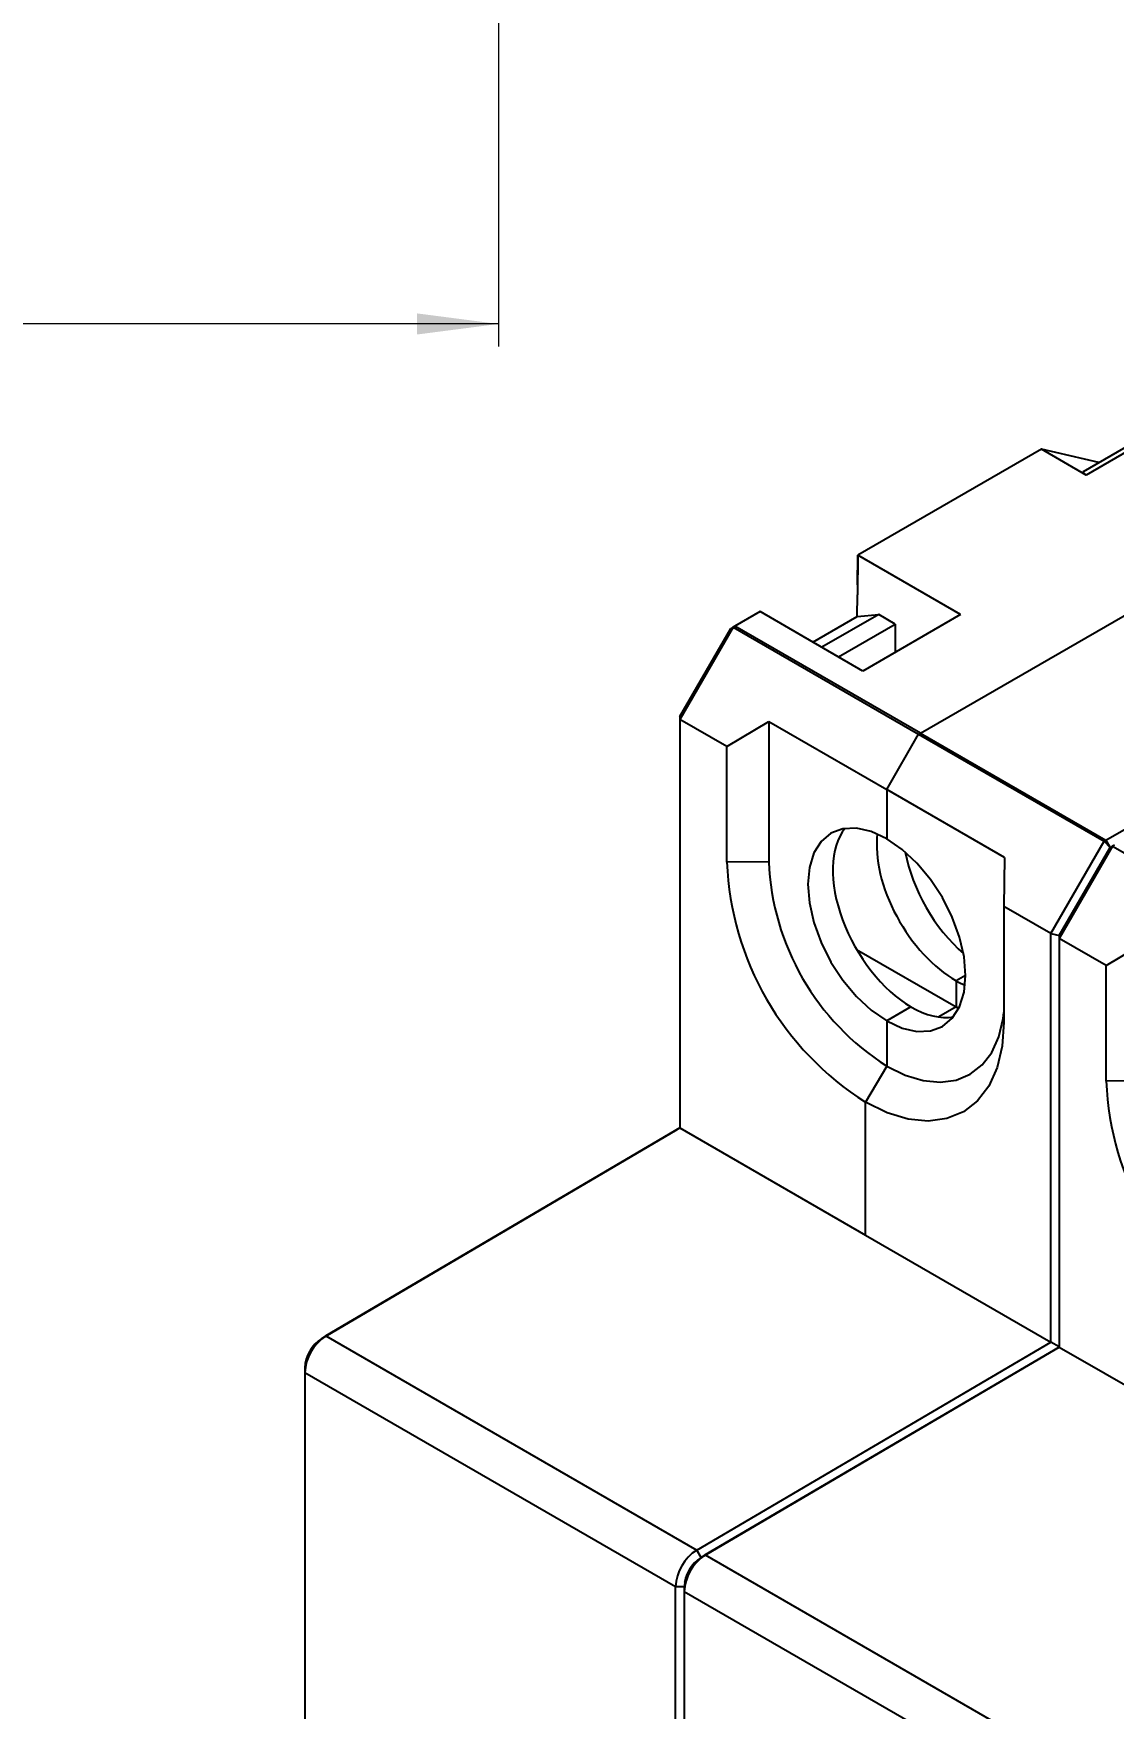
# Model space of a CAD drawing. Header units: millimetres. Extents: x 0 to 210, y 0 to 297.
# Drawn here: x 105 to 140.8, y 83.3 to 138.8 of the extents above; entities that cross this region are included whole.
import ezdxf

# ---------------------------------------------------------------- set-up
doc = ezdxf.new("R2010")
doc.units = ezdxf.units.MM
doc.styles.add('SLDTEXTSTYLE1', font='TXT', dxfattribs={"width": 0.605})
doc.dimstyles.new('SLDDIMSTYLE0', dxfattribs={"dimtxt": 3.595646, "dimasz": 2.7, "dimexe": 0, "dimexo": 0.0625, "dimgap": 0.898912, "dimtad": 0, "dimrnd": 1e-09, "dimzin": 12, "dimdsep": 46, "dimtxsty": 'SLDTEXTSTYLE1', "dimsah": 1, "dimcen": 0.09, "dimadec": 0, "dimazin": 3, "dimtfac": 1, "dimtdec": 3, "dimtofl": 0, "dimtmove": 0, "dimatfit": 3, "dimfxl": 1, "dimfrac": 2, "dimtolj": 1, "dimtzin": 12, "dimarcsym": 0})

# ---------------------------------------------------------------- blocks, each defined once
blk = doc.blocks.new('_D_2')
at = {"color": 7, "linetype": 'Continuous', "lineweight": 18}
for p, q in [((42.663, 199.292), (42.663, 128.432)), ((120.426, 165.239), (120.426, 128.432)), ((76.482, 134.45), (75.469, 134.45)), ((75.469, 134.45), (75.469, 128.852)), ((86.607, 134.45), (87.62, 134.45)), ((87.62, 134.45), (87.62, 128.852)), ((42.663, 129.182), (72.655, 129.182)), ((120.426, 129.182), (90.434, 129.182)), ((75.469, 128.852), (76.482, 128.852)), ((87.62, 128.852), (86.607, 128.852))]:
    blk.add_line(p, q, dxfattribs=at)
for points in [[(42.663, 129.182), (45.363, 128.832), (45.363, 129.532)], [(120.426, 129.182), (117.726, 129.532), (117.726, 128.832)]]:
    blk.add_solid(points, dxfattribs=at)
at = {"color": 7, "linetype": 'Continuous', "lineweight": 18, "char_height": 3.7042, "attachment_point": 1, "style": 'SLDTEXTSTYLE1'}
for s, insert in [('2,379', (76.482, 133.627)), ('60,42', (76.482, 128.013))]:
    blk.add_mtext(s, dxfattribs=dict(at, insert=insert))

msp = doc.modelspace()

# ---------------------------------------------------------------- linework, layer by layer
at = {"color": 7, "linetype": 'Continuous', "lineweight": 25}
for p, q in [((157.273, 134.356), (139.82, 124.281)), ((157.523, 134.331), (139.922, 124.17)), ((138.437, 125.028), (132.344, 121.51)), ((139.922, 124.17), (138.437, 125.028)), ((140.348, 124.586), (138.437, 125.028)), ((134.424, 115.608), (148.861, 123.942)), ((134.425, 115.609), (148.861, 123.942)), ((132.344, 121.51), (132.334, 120.198)), ((132.335, 120.525), (132.342, 121.509)), ((132.342, 121.509), (132.344, 121.51)), ((135.757, 119.54), (132.344, 121.51)), ((132.328, 119.478), (132.334, 120.198)), ((132.335, 120.525), (132.334, 120.198)), ((129.104, 119.64), (128.272, 119.159)), ((132.517, 117.669), (129.104, 119.64)), ((130.856, 118.628), (132.328, 119.478)), ((133.039, 119.544), (131.155, 118.456)), ((132.328, 119.478), (133.039, 119.544)), ((135.757, 119.54), (132.517, 117.669)), ((133.587, 119.227), (133.039, 119.544)), ((128.213, 119.126), (126.446, 116.064)), ((126.446, 116.159), (128.131, 119.078)), ((128.131, 119.078), (128.213, 119.126)), ((128.272, 119.159), (128.213, 119.126)), ((128.213, 119.126), (134.365, 115.574)), ((134.424, 115.608), (128.272, 119.159)), ((131.703, 118.139), (133.587, 119.227)), ((133.587, 119.227), (133.587, 118.288)), ((140.575, 112.058), (150.74, 117.926)), ((126.446, 116.159), (126.446, 116.064)), ((128.001, 115.166), (126.446, 116.064)), ((126.446, 116.064), (126.446, 102.509)), ((128.001, 115.166), (129.391, 115.996)), ((129.391, 115.996), (133.305, 113.737)), ((129.391, 115.996), (129.391, 111.342)), ((134.365, 115.574), (134.425, 115.609)), ((134.365, 115.574), (134.424, 115.608)), ((134.425, 115.609), (140.575, 112.058)), ((128.001, 111.328), (128.001, 115.166)), ((133.305, 113.737), (134.365, 115.574)), ((134.365, 115.574), (140.516, 112.024)), ((133.305, 113.737), (133.305, 112.104)), ((137.218, 111.478), (133.305, 113.737)), ((138.748, 108.962), (140.516, 112.024)), ((140.8, 111.86), (139.032, 108.798)), ((139.032, 108.893), (140.717, 111.812)), ((140.516, 112.024), (140.575, 112.058)), ((140.516, 112.024), (140.717, 111.811)), ((140.717, 111.812), (140.8, 111.86)), ((140.859, 111.893), (140.8, 111.86)), ((140.8, 111.86), (146.952, 108.308)), ((129.391, 111.342), (128.001, 111.328)), ((137.218, 111.478), (137.194, 109.859)), ((138.748, 108.962), (137.194, 109.859)), ((137.194, 109.859), (137.194, 106.021)), ((138.748, 108.962), (139.033, 108.894)), ((138.748, 95.407), (138.748, 108.962)), ((132.305, 108.435), (135.612, 106.525)), ((139.032, 108.893), (139.032, 108.798)), ((140.588, 107.9), (139.032, 108.798)), ((139.032, 108.798), (139.032, 95.243)), ((140.588, 107.9), (141.978, 108.73)), ((140.588, 104.062), (140.588, 107.9)), ((135.921, 107.572), (135.612, 107.394)), ((135.612, 107.394), (135.612, 106.525)), ((134.108, 106.526), (133.305, 106.062)), ((135.612, 106.525), (135.035, 106.192)), ((135.612, 106.525), (135.696, 106.477)), ((133.305, 106.062), (133.305, 104.564)), ((133.305, 104.564), (132.598, 103.367)), ((141.978, 104.076), (140.588, 104.062)), ((132.598, 98.958), (132.598, 103.367)), ((114.561, 95.53), (126.304, 102.428)), ((126.446, 102.509), (114.702, 95.611)), ((126.446, 102.509), (126.304, 102.428)), ((126.304, 102.428), (126.446, 102.509)), ((126.446, 102.509), (132.598, 98.958)), ((132.598, 98.958), (138.748, 95.407)), ((114.561, 95.53), (114.702, 95.611)), ((114.702, 95.611), (127.004, 88.509)), ((127.004, 88.509), (138.748, 95.407)), ((127.148, 88.264), (138.891, 95.162)), ((139.032, 95.243), (127.288, 88.345)), ((139.032, 95.245), (138.748, 95.407)), ((138.891, 95.162), (139.032, 95.243)), ((139.032, 95.243), (138.891, 95.162)), ((139.032, 95.243), (145.184, 91.692)), ((114.001, 94.553), (114.001, 94.39)), ((126.303, 87.288), (114.001, 94.39)), ((114.001, 94.39), (114.001, 81.117)), ((127.148, 88.264), (127.288, 88.345)), ((127.288, 88.345), (139.59, 81.243)), ((126.303, 74.015), (126.303, 87.288)), ((126.587, 87.287), (126.587, 87.124)), ((138.89, 80.022), (126.587, 87.124)), ((126.587, 87.124), (126.587, 73.851))]:
    msp.add_line(p, q, dxfattribs=at)
at = {"color": 8, "linetype": 'Continuous', "lineweight": 25}
for p, q in [((140.575, 112.058), (140.717, 111.812)), ((127.147, 88.263), (127.004, 88.509)), ((126.587, 87.289), (126.303, 87.288))]:
    msp.add_line(p, q, dxfattribs=at)
at = {"color": 7, "linetype": 'Continuous', "lineweight": 25, "flags": 128}
for points in [[(133.305, 112.104), (132.794, 112.341), (132.303, 112.452), (131.851, 112.434), (131.455, 112.287), (131.129, 112.017), (130.888, 111.634), (130.739, 111.154), (130.688, 110.593), (130.739, 109.975), (130.888, 109.322), (131.129, 108.66), (131.455, 108.015), (131.851, 107.41), (132.303, 106.87), (132.794, 106.414), (133.305, 106.062)], [(133.305, 106.062), (133.815, 105.825), (134.306, 105.714), (134.758, 105.732), (135.155, 105.879), (135.48, 106.149), (135.722, 106.531), (135.871, 107.012), (135.921, 107.573), (135.871, 108.191), (135.722, 108.844), (135.48, 109.506), (135.155, 110.151), (134.758, 110.756), (134.306, 111.296), (133.815, 111.751), (133.305, 112.104)], [(133.305, 104.564), (133.917, 104.266), (134.514, 104.087), (135.081, 104.031), (135.605, 104.099), (136.072, 104.29), (136.471, 104.599), (136.791, 105.018), (137.026, 105.538), (137.17, 106.145), (137.194, 106.335)], [(137.194, 106.021), (137.137, 105.224), (136.969, 104.511), (136.693, 103.901), (136.316, 103.408), (135.848, 103.046), (135.299, 102.821), (134.684, 102.741), (134.018, 102.807), (133.317, 103.017), (132.598, 103.367)]]:
    msp.add_lwpolyline(points, dxfattribs=at)
at = {"color": 7, "linetype": 'Continuous', "lineweight": 25}
for centre, radius, start, end in [((137.909, 111.741), 9.916, 182.3869, 237.6131), ((137.827, 111.694), 8.443, 182.3869, 237.6131), ((150.496, 104.475), 9.916, 182.3869, 237.6131), ((115.538, 94.319), 1.539, 122.9181, 177.3706), ((115.23, 94.497), 1.231, 122.9181, 177.3706), ((127.84, 87.217), 1.539, 122.9181, 177.3706), ((128.124, 87.053), 1.539, 122.9181, 177.3706), ((127.817, 87.231), 1.231, 122.9181, 177.3706), ((127.88, 87.195), 1.3, 136.7825, 169.397)]:
    msp.add_arc(centre, radius, start, end, dxfattribs=at)
for centre, major_axis, ratio, start_param, end_param in [((140.427, 124.054), (0.616, -0.218), 0.144894, 3.018308, 3.803625), ((134.108, 109.547), (-1.826, 3.218), 0.572321, 0.228525, 2.360564), ((135.612, 110.415), (-1.874, 3.19), 0.582398, 0.661184, 2.351836), ((136.442, 110.894), (-1.826, 3.218), 0.572321, 1.027429, 2.131503), ((135.612, 110.415), (-1.826, 3.218), 0.572321, 2.360564, 2.473332), ((134.108, 109.547), (-1.874, 3.19), 0.582398, 2.351836, 2.914894)]:
    msp.add_ellipse(centre, major_axis=major_axis, ratio=ratio, start_param=start_param, end_param=end_param, dxfattribs=at)

# ---------------------------------------------------------------- dimensions: what is measured, and where the dimension line sits
at = {"color": 7, "linetype": 'Continuous', "lineweight": 18}
dim = msp.add_linear_dim(base=(120.426, 129.182), p1=(42.663, 200.292), p2=(120.426, 166.239), dimstyle='SLDDIMSTYLE0', dxfattribs=at)
dim.commit()
dim.dimension.update_dxf_attribs({"geometry": '_D_2', "text_midpoint": (81.544, 129.182), "dimtype": 160})

doc.saveas('drawing.dxf')
